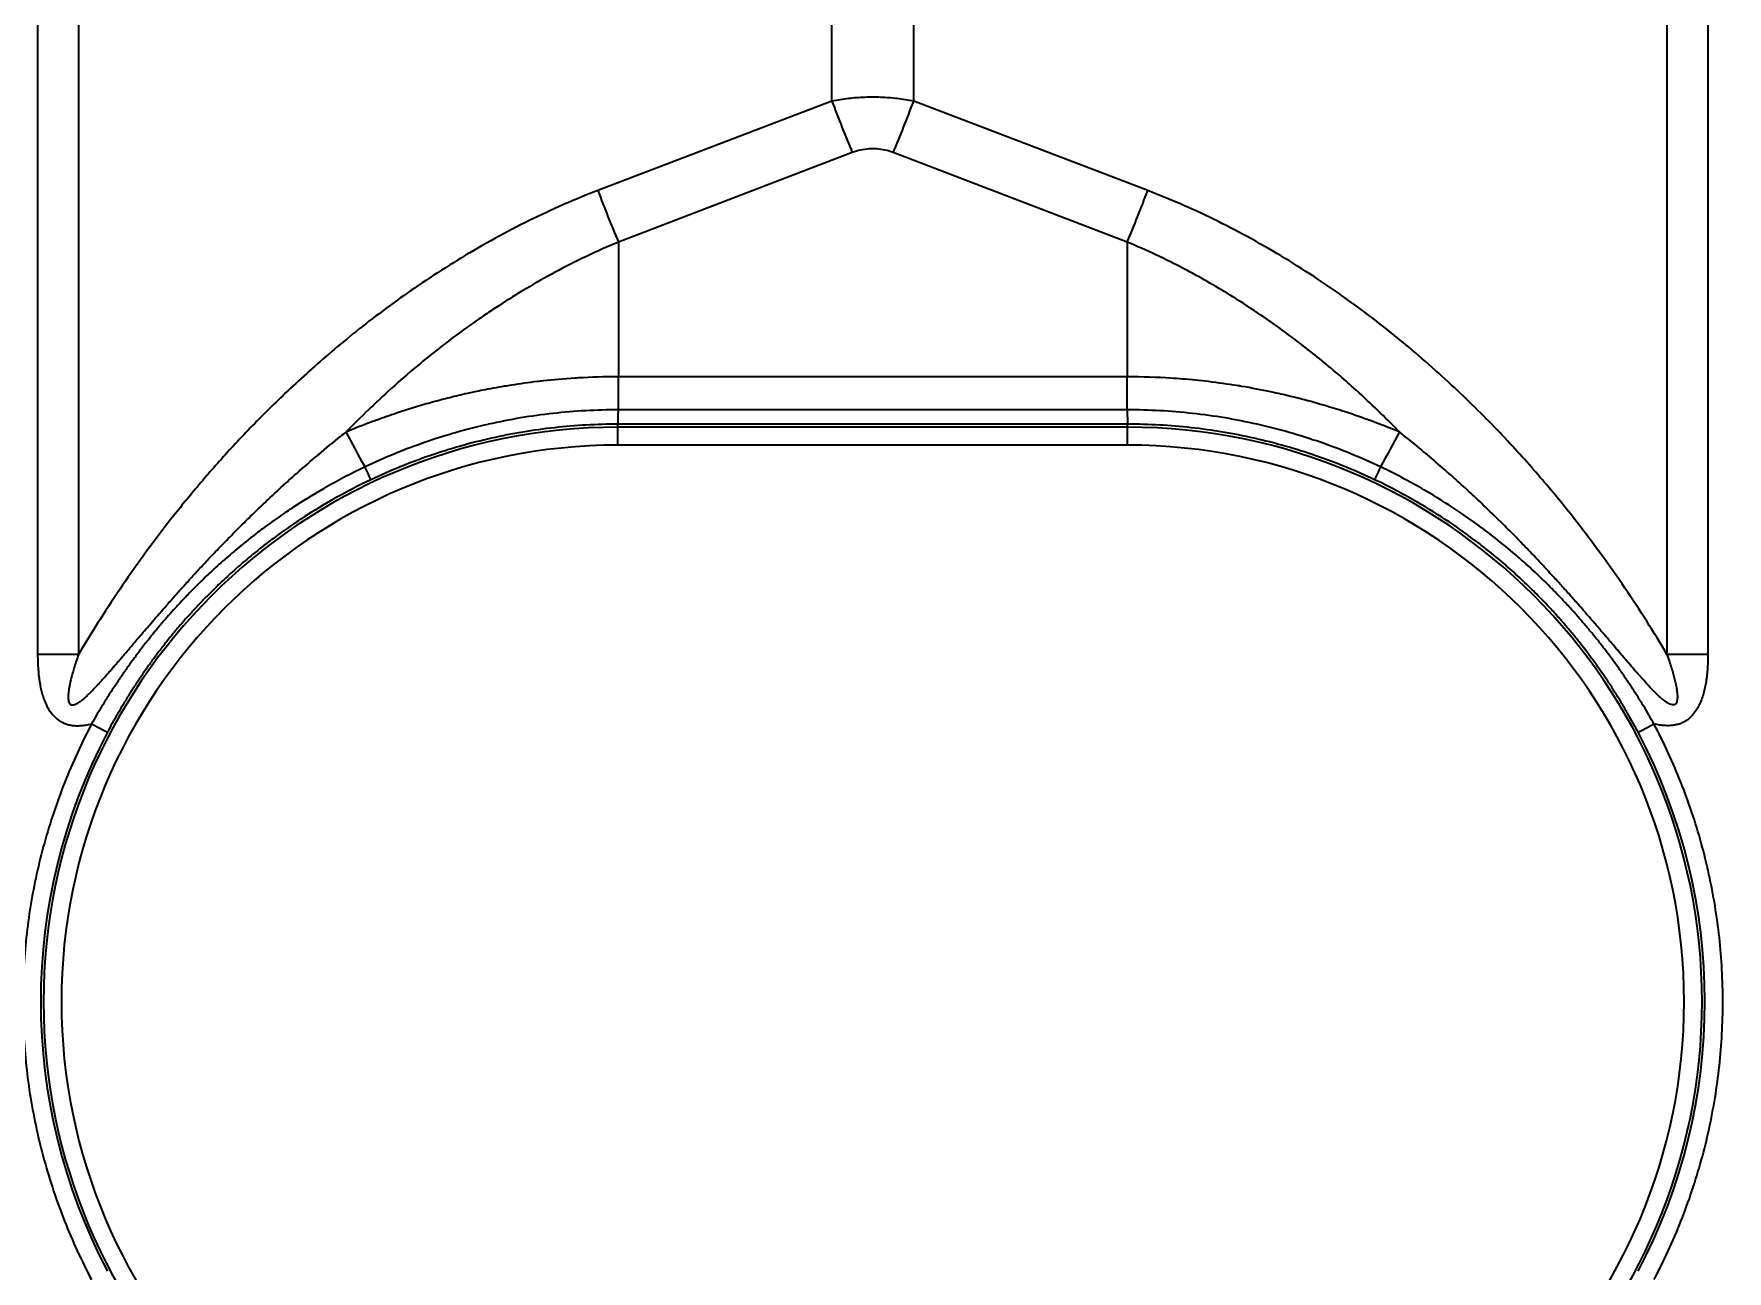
# Model space of a CAD drawing. Header units: millimetres. Extents: x 68 to 2000, y 100 to 2870.
# Drawn here: x 626.05 to 673.24, y 2421.17 to 2455.64 of the extents above; entities that cross this region are included whole.
import ezdxf

# ---------------------------------------------------------------- set-up
doc = ezdxf.new("R2010")
doc.units = ezdxf.units.MM
doc.header["$LTSCALE"] = 10
doc.layers.add('Sichtbar schmal (ISO)', color=7, linetype='Continuous', lineweight=35)

msp = doc.modelspace()

# ---------------------------------------------------------------- linework, layer by layer
at = {"layer": 'Sichtbar schmal (ISO)'}
for p, q in [((626.157, 2471.979), (626.157, 2438.349)), ((627.298, 2471.98), (627.298, 2438.349)), ((648.288, 2453.764), (648.288, 2472.022)), ((650.571, 2453.764), (650.571, 2472.022)), ((671.561, 2471.98), (671.561, 2438.349)), ((672.702, 2471.979), (672.702, 2438.349)), ((648.288, 2453.764), (641.768, 2451.271)), ((657.09, 2451.271), (650.571, 2453.764)), ((648.859, 2452.328), (642.339, 2449.836)), ((656.52, 2449.836), (650, 2452.328)), ((642.339, 2449.836), (642.339, 2446.083)), ((656.52, 2449.836), (656.52, 2446.083)), ((642.339, 2445.162), (642.339, 2446.083)), ((656.52, 2446.083), (642.339, 2446.083)), ((656.52, 2445.162), (656.52, 2446.083)), ((642.329, 2444.678), (642.329, 2444.762)), ((656.529, 2444.762), (642.329, 2444.762)), ((656.52, 2445.162), (642.339, 2445.162)), ((656.529, 2444.678), (656.529, 2444.762)), ((656.529, 2444.678), (642.329, 2444.678)), ((642.329, 2444.179), (642.329, 2444.678)), ((656.529, 2444.179), (656.529, 2444.678)), ((656.529, 2444.179), (642.329, 2444.179))]:
    msp.add_line(p, q, dxfattribs=at)
for centre, radius, start, end in [((642.329, 2428.67), 16.009, 90, 270), ((656.529, 2428.67), 16.009, 270, 90), ((642.329, 2428.67), 15.509, 90, 270), ((656.529, 2428.67), 15.509, 270, 90)]:
    msp.add_arc(centre, radius, start, end, dxfattribs=at)
for centre, major_axis, ratio, start_param, end_param in [((648.859, 2453.79), (1.785, -4.67), 0.108522, 4.67649, 4.988987), ((650, 2453.79), (-1.785, -4.67), 0.108522, 1.294198, 1.606695), ((642.339, 2451.297), (1.785, -4.67), 0.108522, 4.67649, 4.988987), ((656.52, 2451.297), (-1.785, -4.67), 0.108522, 1.294199, 1.606695), ((642.335, 2445.262), (-0.005, -0.5), 0.011389, 0.017589, 1.369138), ((636.283, 2441.657), (4.738, -8.806), 0.002481, 1.788637, 1.903742), ((662.576, 2441.657), (4.738, 8.806), 0.002481, 1.237851, 1.352955), ((635.23, 2443.667), (0.214, -0.452), 0.008952, 0.017454, 1.353122), ((663.629, 2443.667), (-0.214, -0.452), 0.008952, 4.930064, 6.265731), ((626.157, 2438.297), (-10, 0), 0.005236, 4.598022, 4.712389), ((672.702, 2438.297), (-10, 0), 0.005236, 4.712389, 4.826756), ((627.661, 2436.416), (0.442, -0.233), 0.004634, 4.714827, 6.265732), ((671.198, 2436.416), (-0.442, -0.233), 0.004631, 0.017453, 1.568352), ((642.33, 2428.671), (-16.088, 0), 0.999985, 5.797426, 6.768527), ((656.529, 2428.671), (16.088, 0), 0.999985, 5.797852, 6.768953)]:
    msp.add_ellipse(centre, major_axis=major_axis, ratio=ratio, start_param=start_param, end_param=end_param, dxfattribs=at)
for points, knots in [([(650.571, 2453.764), (650.415, 2453.793), (650.26, 2453.817), (650.107, 2453.834), (649.955, 2453.851), (649.804, 2453.862), (649.654, 2453.868), (649.504, 2453.874), (649.354, 2453.874), (649.204, 2453.868), (649.054, 2453.862), (648.904, 2453.851), (648.751, 2453.834), (648.599, 2453.817), (648.444, 2453.793), (648.288, 2453.764)], [0.000001, 0.000001, 0.000001, 0.000001, 0.2, 0.2, 0.2, 0.4, 0.4, 0.4, 0.6, 0.6, 0.6, 0.8, 0.8, 0.8, 1, 1, 1, 1]), ([(650, 2452.328), (649.922, 2452.358), (649.767, 2452.405), (649.541, 2452.438), (649.317, 2452.438), (649.091, 2452.404), (648.937, 2452.358), (648.859, 2452.328)], [0.0000019, 0.0000019, 0.0000019, 0.0000019, 0.2, 0.4, 0.6, 0.8, 1, 1, 1, 1]), ([(641.768, 2451.271), (641.126, 2451.026), (639.859, 2450.473), (637.934, 2449.414), (636.211, 2448.268), (634.735, 2447.129), (633.468, 2446.027), (632.372, 2444.969), (631.421, 2443.965), (630.592, 2443.014), (629.853, 2442.103), (629.171, 2441.202), (628.519, 2440.279), (627.891, 2439.326), (627.492, 2438.677), (627.298, 2438.349)], [0, 0, 0, 0, 0.0769231, 0.1538462, 0.2307692, 0.3076923, 0.3846154, 0.4615385, 0.5384615, 0.6153846, 0.6923077, 0.7692308, 0.8461538, 0.9230769, 0.9999999, 0.9999999, 0.9999999, 0.9999999]), ([(642.339, 2449.836), (641.744, 2449.588), (641.154, 2449.307), (640.562, 2448.988), (640.499, 2448.953), (640.435, 2448.919), (640.371, 2448.884), (639.843, 2448.592), (639.317, 2448.272), (638.817, 2447.94), (638.696, 2447.859), (638.576, 2447.778), (638.458, 2447.696), (638.031, 2447.401), (637.625, 2447.098), (637.243, 2446.797), (637.084, 2446.671), (636.928, 2446.545), (636.777, 2446.42), (636.467, 2446.162), (636.174, 2445.907), (635.897, 2445.653), (635.717, 2445.49), (635.544, 2445.327), (635.377, 2445.166), (635.159, 2444.956), (634.952, 2444.749), (634.755, 2444.546)], [0, 0, 0, 0, 0.2, 0.2, 0.2, 0.2215193, 0.2215193, 0.2215193, 0.4, 0.4, 0.4, 0.4433487, 0.4433487, 0.4433487, 0.6, 0.6, 0.6, 0.6656176, 0.6656176, 0.6656176, 0.8, 0.8, 0.8, 0.8867383, 0.8867383, 0.8867383, 0.9999968, 0.9999968, 0.9999968, 0.9999968]), ([(664.104, 2444.546), (664.07, 2444.581), (664.036, 2444.616), (664.002, 2444.651), (663.634, 2445.026), (663.242, 2445.403), (662.824, 2445.778), (662.681, 2445.907), (662.535, 2446.035), (662.386, 2446.162), (662.06, 2446.442), (661.72, 2446.719), (661.369, 2446.989), (661.092, 2447.203), (660.808, 2447.412), (660.519, 2447.614), (660.276, 2447.785), (660.029, 2447.95), (659.78, 2448.111), (659.359, 2448.382), (658.932, 2448.638), (658.507, 2448.873), (658.382, 2448.942), (658.258, 2449.009), (658.134, 2449.074), (657.588, 2449.363), (657.05, 2449.614), (656.52, 2449.836)], [0.0000012, 0.0000012, 0.0000012, 0.0000012, 0.0169782, 0.0169782, 0.0169782, 0.2, 0.2, 0.2, 0.2626292, 0.2626292, 0.2626292, 0.4, 0.4, 0.4, 0.5086743, 0.5086743, 0.5086743, 0.6, 0.6, 0.6, 0.7546445, 0.7546445, 0.7546445, 0.8, 0.8, 0.8, 1, 1, 1, 1]), ([(642.339, 2446.083), (641.947, 2446.083), (641.576, 2446.071), (641.228, 2446.051), (641.195, 2446.049), (641.163, 2446.047), (641.131, 2446.045), (640.815, 2446.025), (640.52, 2445.998), (640.24, 2445.968), (640.187, 2445.962), (640.134, 2445.956), (640.082, 2445.949), (639.829, 2445.92), (639.589, 2445.886), (639.359, 2445.85), (639.292, 2445.84), (639.227, 2445.829), (639.161, 2445.818), (638.953, 2445.783), (638.753, 2445.746), (638.56, 2445.708), (638.486, 2445.693), (638.412, 2445.678), (638.339, 2445.662), (638.16, 2445.624), (637.986, 2445.585), (637.816, 2445.544), (637.738, 2445.525), (637.66, 2445.506), (637.584, 2445.487), (637.422, 2445.446), (637.262, 2445.403), (637.104, 2445.359), (637.025, 2445.337), (636.945, 2445.314), (636.865, 2445.291), (636.705, 2445.243), (636.545, 2445.194), (636.385, 2445.143), (636.309, 2445.119), (636.233, 2445.094), (636.157, 2445.069), (635.975, 2445.008), (635.794, 2444.945), (635.613, 2444.879), (635.559, 2444.86), (635.506, 2444.84), (635.452, 2444.82), (635.218, 2444.733), (634.986, 2444.641), (634.755, 2444.546)], [0, 0, 0, 0, 0.1015833, 0.1015833, 0.1015833, 0.1111111, 0.1111111, 0.1111111, 0.2043934, 0.2043934, 0.2043934, 0.2222222, 0.2222222, 0.2222222, 0.3082729, 0.3082729, 0.3082729, 0.3333333, 0.3333333, 0.3333333, 0.4134472, 0.4134472, 0.4134472, 0.4444444, 0.4444444, 0.4444444, 0.5205641, 0.5205641, 0.5205641, 0.5555556, 0.5555556, 0.5555556, 0.6293851, 0.6293851, 0.6293851, 0.6666667, 0.6666667, 0.6666667, 0.7419637, 0.7419637, 0.7419637, 0.7777778, 0.7777778, 0.7777778, 0.8634389, 0.8634389, 0.8634389, 0.8888889, 0.8888889, 0.8888889, 0.9999964, 0.9999964, 0.9999964, 0.9999964]), ([(664.104, 2444.546), (664.04, 2444.572), (663.977, 2444.598), (663.913, 2444.624), (663.746, 2444.691), (663.577, 2444.756), (663.408, 2444.819), (663.175, 2444.907), (662.94, 2444.989), (662.705, 2445.068), (662.643, 2445.089), (662.58, 2445.109), (662.518, 2445.129), (662.345, 2445.185), (662.172, 2445.238), (661.998, 2445.289), (661.761, 2445.359), (661.524, 2445.424), (661.281, 2445.485), (661.21, 2445.503), (661.14, 2445.521), (661.068, 2445.538), (660.892, 2445.58), (660.711, 2445.622), (660.525, 2445.661), (660.264, 2445.716), (659.991, 2445.769), (659.702, 2445.817), (659.661, 2445.824), (659.62, 2445.831), (659.578, 2445.838), (659.326, 2445.878), (659.061, 2445.916), (658.78, 2445.949), (658.552, 2445.976), (658.312, 2446), (658.06, 2446.021), (657.952, 2446.029), (657.842, 2446.037), (657.73, 2446.045), (657.354, 2446.068), (656.949, 2446.083), (656.52, 2446.083)], [0.0000016, 0.0000016, 0.0000016, 0.0000016, 0.0305724, 0.0305724, 0.0305724, 0.1111111, 0.1111111, 0.1111111, 0.2222222, 0.2222222, 0.2222222, 0.2516769, 0.2516769, 0.2516769, 0.3333333, 0.3333333, 0.3333333, 0.4444444, 0.4444444, 0.4444444, 0.4764553, 0.4764553, 0.4764553, 0.5555556, 0.5555556, 0.5555556, 0.6666667, 0.6666667, 0.6666667, 0.6824604, 0.6824604, 0.6824604, 0.7777778, 0.7777778, 0.7777778, 0.8556233, 0.8556233, 0.8556233, 0.8888889, 0.8888889, 0.8888889, 1, 1, 1, 1]), ([(642.339, 2445.162), (641.732, 2445.162), (641.125, 2445.129), (640.521, 2445.062), (639.916, 2444.995), (639.313, 2444.894), (638.719, 2444.76), (638.715, 2444.759), (638.712, 2444.759), (638.708, 2444.758), (638.118, 2444.624), (637.536, 2444.458), (636.965, 2444.261), (636.961, 2444.259), (636.956, 2444.258), (636.952, 2444.257), (636.382, 2444.059), (635.824, 2443.83), (635.28, 2443.572)], [0, 0, 0, 0, 0.25, 0.25, 0.25, 0.5, 0.5, 0.5, 0.501481, 0.501481, 0.501481, 0.75, 0.75, 0.75, 0.751836, 0.751836, 0.751836, 1, 1, 1, 1]), ([(642.329, 2444.762), (641.738, 2444.762), (641.146, 2444.73), (640.557, 2444.664), (639.967, 2444.599), (639.379, 2444.501), (638.8, 2444.371), (638.221, 2444.24), (637.649, 2444.078), (637.089, 2443.885), (636.528, 2443.692), (635.979, 2443.469), (635.444, 2443.215)], [0, 0, 0, 0, 0.25, 0.25, 0.25, 0.5, 0.5, 0.5, 0.75, 0.75, 0.75, 1, 1, 1, 1]), ([(663.579, 2443.572), (663.034, 2443.831), (662.474, 2444.06), (661.903, 2444.258), (661.327, 2444.457), (660.74, 2444.625), (660.145, 2444.759), (659.549, 2444.894), (658.945, 2444.995), (658.339, 2445.062), (657.734, 2445.129), (657.127, 2445.162), (656.52, 2445.162)], [0, 0, 0, 0, 0.248767, 0.248767, 0.248767, 0.499446, 0.499446, 0.499446, 0.749957, 0.749957, 0.749957, 1, 1, 1, 1]), ([(656.52, 2445.162), (656.52, 2445.118), (656.521, 2445.075), (656.522, 2445.035), (656.522, 2444.995), (656.523, 2444.957), (656.524, 2444.924), (656.524, 2444.906), (656.524, 2444.89), (656.525, 2444.874), (656.525, 2444.861), (656.525, 2444.849), (656.526, 2444.838), (656.526, 2444.814), (656.527, 2444.796), (656.528, 2444.783), (656.528, 2444.77), (656.529, 2444.763), (656.529, 2444.762)], [0, 0, 0, 0, 0.2, 0.2, 0.2, 0.4, 0.4, 0.4, 0.507718, 0.507718, 0.507718, 0.6, 0.6, 0.6, 0.8, 0.8, 0.8, 1, 1, 1, 1]), ([(663.415, 2443.215), (662.882, 2443.468), (662.335, 2443.691), (661.777, 2443.883), (661.214, 2444.077), (660.641, 2444.24), (660.06, 2444.37), (659.48, 2444.501), (658.892, 2444.599), (658.303, 2444.664), (657.713, 2444.73), (657.121, 2444.762), (656.529, 2444.762)], [0, 0, 0, 0, 0.2490962, 0.2490962, 0.2490962, 0.5, 0.5, 0.5, 0.75, 0.75, 0.75, 1, 1, 1, 1]), ([(627.298, 2438.349), (627.275, 2438.284), (627.253, 2438.221), (627.234, 2438.161), (627.214, 2438.101), (627.195, 2438.044), (627.178, 2437.989), (627.161, 2437.934), (627.146, 2437.881), (627.131, 2437.83), (627.117, 2437.779), (627.104, 2437.73), (627.092, 2437.684), (627.091, 2437.68), (627.09, 2437.677), (627.089, 2437.673), (627.079, 2437.63), (627.069, 2437.59), (627.061, 2437.551), (627.06, 2437.547), (627.059, 2437.543), (627.058, 2437.538), (627.05, 2437.501), (627.043, 2437.465), (627.036, 2437.43), (627.036, 2437.426), (627.035, 2437.421), (627.034, 2437.417), (627.028, 2437.384), (627.023, 2437.352), (627.02, 2437.322), (627.019, 2437.317), (627.018, 2437.313), (627.018, 2437.308), (627.014, 2437.279), (627.012, 2437.252), (627.01, 2437.226), (627.01, 2437.222), (627.01, 2437.217), (627.009, 2437.213), (627.008, 2437.188), (627.008, 2437.165), (627.008, 2437.144), (627.008, 2437.14), (627.009, 2437.135), (627.009, 2437.131), (627.01, 2437.111), (627.011, 2437.093), (627.014, 2437.076), (627.015, 2437.072), (627.015, 2437.068), (627.016, 2437.064), (627.019, 2437.048), (627.022, 2437.034), (627.027, 2437.022), (627.028, 2437.019), (627.029, 2437.015), (627.031, 2437.012), (627.035, 2437.001), (627.04, 2436.991), (627.046, 2436.982), (627.054, 2436.971), (627.063, 2436.962), (627.073, 2436.955), (627.083, 2436.948), (627.094, 2436.944), (627.108, 2436.941), (627.111, 2436.94), (627.115, 2436.94), (627.119, 2436.939), (627.129, 2436.939), (627.141, 2436.939), (627.153, 2436.941), (627.158, 2436.942), (627.164, 2436.943), (627.169, 2436.944), (627.182, 2436.947), (627.196, 2436.952), (627.211, 2436.959), (627.218, 2436.961), (627.225, 2436.965), (627.232, 2436.968), (627.248, 2436.976), (627.265, 2436.985), (627.282, 2436.996), (627.291, 2437.001), (627.3, 2437.007), (627.309, 2437.013), (627.327, 2437.025), (627.346, 2437.039), (627.366, 2437.054), (627.377, 2437.063), (627.388, 2437.071), (627.399, 2437.08), (627.419, 2437.097), (627.44, 2437.114), (627.462, 2437.133), (627.475, 2437.144), (627.487, 2437.156), (627.501, 2437.168), (627.522, 2437.187), (627.545, 2437.208), (627.567, 2437.23), (627.582, 2437.244), (627.596, 2437.258), (627.611, 2437.273), (627.634, 2437.295), (627.657, 2437.319), (627.681, 2437.343), (627.697, 2437.36), (627.714, 2437.377), (627.731, 2437.394), (627.755, 2437.419), (627.779, 2437.445), (627.804, 2437.471), (627.822, 2437.491), (627.841, 2437.511), (627.86, 2437.532), (627.885, 2437.559), (627.91, 2437.587), (627.936, 2437.615), (627.957, 2437.638), (627.978, 2437.662), (628, 2437.686), (628.026, 2437.715), (628.052, 2437.745), (628.08, 2437.776), (628.103, 2437.803), (628.127, 2437.831), (628.152, 2437.859), (628.18, 2437.89), (628.208, 2437.922), (628.236, 2437.956), (628.263, 2437.987), (628.291, 2438.019), (628.319, 2438.051), (628.348, 2438.085), (628.378, 2438.119), (628.408, 2438.154), (628.439, 2438.19), (628.47, 2438.227), (628.502, 2438.265), (628.533, 2438.3), (628.564, 2438.337), (628.596, 2438.374), (628.631, 2438.415), (628.667, 2438.457), (628.703, 2438.501), (628.736, 2438.538), (628.769, 2438.577), (628.802, 2438.617), (628.842, 2438.664), (628.883, 2438.712), (628.925, 2438.761), (628.959, 2438.801), (628.994, 2438.842), (629.03, 2438.884), (629.075, 2438.937), (629.122, 2438.992), (629.171, 2439.048), (629.207, 2439.09), (629.244, 2439.133), (629.281, 2439.177), (629.334, 2439.238), (629.388, 2439.3), (629.443, 2439.365), (629.482, 2439.409), (629.521, 2439.454), (629.56, 2439.5), (629.62, 2439.569), (629.682, 2439.639), (629.746, 2439.712), (629.786, 2439.758), (629.828, 2439.805), (629.869, 2439.852), (629.938, 2439.93), (630.008, 2440.009), (630.081, 2440.09), (630.124, 2440.138), (630.167, 2440.186), (630.21, 2440.235), (630.288, 2440.321), (630.368, 2440.409), (630.451, 2440.5), (630.495, 2440.548), (630.54, 2440.597), (630.586, 2440.647), (630.674, 2440.743), (630.766, 2440.841), (630.86, 2440.942), (630.907, 2440.991), (630.954, 2441.041), (631.002, 2441.092), (631.103, 2441.198), (631.208, 2441.308), (631.317, 2441.42), (631.366, 2441.471), (631.416, 2441.522), (631.466, 2441.574), (631.583, 2441.692), (631.704, 2441.815), (631.831, 2441.941), (631.882, 2441.992), (631.935, 2442.044), (631.988, 2442.096), (632.123, 2442.229), (632.264, 2442.366), (632.412, 2442.506), (632.467, 2442.558), (632.522, 2442.611), (632.579, 2442.664), (632.736, 2442.812), (632.9, 2442.964), (633.073, 2443.12), (633.131, 2443.172), (633.189, 2443.225), (633.248, 2443.278), (633.432, 2443.441), (633.624, 2443.609), (633.818, 2443.775), (633.876, 2443.824), (633.934, 2443.874), (633.992, 2443.922), (634.193, 2444.092), (634.394, 2444.257), (634.598, 2444.421), (634.65, 2444.463), (634.702, 2444.504), (634.755, 2444.546)], [0, 0, 0, 0, 0.02439, 0.02439, 0.02439, 0.04878, 0.04878, 0.04878, 0.073171, 0.073171, 0.073171, 0.097561, 0.097561, 0.097561, 0.099489, 0.099489, 0.099489, 0.121951, 0.121951, 0.121951, 0.124362, 0.124362, 0.124362, 0.146341, 0.146341, 0.146341, 0.149233, 0.149233, 0.149233, 0.170732, 0.170732, 0.170732, 0.174103, 0.174103, 0.174103, 0.195122, 0.195122, 0.195122, 0.198974, 0.198974, 0.198974, 0.219512, 0.219512, 0.219512, 0.22385, 0.22385, 0.22385, 0.243902, 0.243902, 0.243902, 0.248727, 0.248727, 0.248727, 0.268293, 0.268293, 0.268293, 0.273611, 0.273611, 0.273611, 0.292683, 0.292683, 0.292683, 0.317073, 0.317073, 0.317073, 0.341463, 0.341463, 0.341463, 0.348211, 0.348211, 0.348211, 0.365854, 0.365854, 0.365854, 0.373082, 0.373082, 0.373082, 0.390244, 0.390244, 0.390244, 0.397954, 0.397954, 0.397954, 0.414634, 0.414634, 0.414634, 0.422809, 0.422809, 0.422809, 0.439024, 0.439024, 0.439024, 0.447691, 0.447691, 0.447691, 0.463415, 0.463415, 0.463415, 0.47257, 0.47257, 0.47257, 0.487805, 0.487805, 0.487805, 0.497444, 0.497444, 0.497444, 0.512195, 0.512195, 0.512195, 0.522316, 0.522316, 0.522316, 0.536585, 0.536585, 0.536585, 0.547184, 0.547184, 0.547184, 0.560976, 0.560976, 0.560976, 0.572055, 0.572055, 0.572055, 0.585366, 0.585366, 0.585366, 0.596926, 0.596926, 0.596926, 0.609756, 0.609756, 0.609756, 0.621798, 0.621798, 0.621798, 0.634146, 0.634146, 0.634146, 0.646671, 0.646671, 0.646671, 0.658537, 0.658537, 0.658537, 0.671543, 0.671543, 0.671543, 0.682927, 0.682927, 0.682927, 0.696413, 0.696413, 0.696413, 0.707317, 0.707317, 0.707317, 0.721283, 0.721283, 0.721283, 0.731707, 0.731707, 0.731707, 0.746154, 0.746154, 0.746154, 0.756098, 0.756098, 0.756098, 0.771029, 0.771029, 0.771029, 0.780488, 0.780488, 0.780488, 0.795905, 0.795905, 0.795905, 0.804878, 0.804878, 0.804878, 0.820774, 0.820774, 0.820774, 0.829268, 0.829268, 0.829268, 0.845642, 0.845642, 0.845642, 0.853659, 0.853659, 0.853659, 0.870513, 0.870513, 0.870513, 0.878049, 0.878049, 0.878049, 0.895386, 0.895386, 0.895386, 0.902439, 0.902439, 0.902439, 0.920251, 0.920251, 0.920251, 0.926829, 0.926829, 0.926829, 0.945121, 0.945121, 0.945121, 0.95122, 0.95122, 0.95122, 0.970017, 0.970017, 0.970017, 0.97561, 0.97561, 0.97561, 0.995016, 0.995016, 0.995016, 1, 1, 1, 1]), ([(671.561, 2438.349), (671.585, 2438.28), (671.608, 2438.215), (671.628, 2438.152), (671.649, 2438.089), (671.668, 2438.03), (671.685, 2437.973), (671.703, 2437.915), (671.719, 2437.861), (671.734, 2437.808), (671.748, 2437.756), (671.761, 2437.706), (671.773, 2437.658), (671.785, 2437.611), (671.795, 2437.565), (671.804, 2437.522), (671.814, 2437.479), (671.821, 2437.438), (671.828, 2437.4), (671.834, 2437.361), (671.839, 2437.325), (671.843, 2437.291), (671.847, 2437.257), (671.849, 2437.225), (671.85, 2437.196), (671.851, 2437.166), (671.851, 2437.139), (671.849, 2437.115), (671.847, 2437.09), (671.844, 2437.069), (671.84, 2437.05), (671.836, 2437.031), (671.83, 2437.014), (671.823, 2437.001), (671.816, 2436.987), (671.808, 2436.975), (671.799, 2436.966), (671.79, 2436.957), (671.78, 2436.951), (671.768, 2436.946), (671.757, 2436.941), (671.743, 2436.939), (671.727, 2436.939), (671.712, 2436.939), (671.694, 2436.942), (671.674, 2436.949), (671.654, 2436.955), (671.632, 2436.965), (671.609, 2436.977), (671.605, 2436.979), (671.602, 2436.981), (671.599, 2436.983), (671.578, 2436.995), (671.556, 2437.009), (671.532, 2437.025), (671.528, 2437.028), (671.524, 2437.031), (671.52, 2437.034), (671.496, 2437.051), (671.471, 2437.07), (671.445, 2437.092), (671.44, 2437.096), (671.436, 2437.1), (671.431, 2437.104), (671.404, 2437.126), (671.376, 2437.151), (671.347, 2437.178), (671.342, 2437.183), (671.337, 2437.188), (671.331, 2437.193), (671.302, 2437.22), (671.272, 2437.249), (671.24, 2437.28), (671.234, 2437.286), (671.228, 2437.293), (671.221, 2437.299), (671.19, 2437.33), (671.158, 2437.363), (671.124, 2437.398), (671.117, 2437.406), (671.11, 2437.413), (671.103, 2437.421), (671.07, 2437.456), (671.035, 2437.493), (671, 2437.531), (670.992, 2437.54), (670.984, 2437.548), (670.976, 2437.557), (670.94, 2437.596), (670.904, 2437.637), (670.866, 2437.679), (670.857, 2437.689), (670.848, 2437.699), (670.839, 2437.709), (670.801, 2437.752), (670.761, 2437.797), (670.721, 2437.843), (670.711, 2437.855), (670.7, 2437.866), (670.69, 2437.878), (670.649, 2437.925), (670.607, 2437.974), (670.563, 2438.025), (670.551, 2438.038), (670.54, 2438.052), (670.528, 2438.065), (670.484, 2438.117), (670.438, 2438.17), (670.39, 2438.225), (670.377, 2438.241), (670.364, 2438.256), (670.351, 2438.272), (670.303, 2438.328), (670.253, 2438.386), (670.202, 2438.446), (670.187, 2438.464), (670.172, 2438.482), (670.156, 2438.499), (670.104, 2438.56), (670.051, 2438.624), (669.995, 2438.689), (669.978, 2438.709), (669.961, 2438.729), (669.943, 2438.75), (669.887, 2438.816), (669.829, 2438.884), (669.768, 2438.955), (669.749, 2438.978), (669.729, 2439.001), (669.709, 2439.024), (669.648, 2439.095), (669.584, 2439.169), (669.518, 2439.246), (669.496, 2439.272), (669.474, 2439.297), (669.451, 2439.323), (669.384, 2439.401), (669.315, 2439.481), (669.243, 2439.564), (669.218, 2439.592), (669.192, 2439.621), (669.167, 2439.651), (669.093, 2439.734), (669.017, 2439.821), (668.939, 2439.91), (668.91, 2439.942), (668.881, 2439.974), (668.852, 2440.007), (668.772, 2440.097), (668.689, 2440.19), (668.603, 2440.285), (668.57, 2440.321), (668.537, 2440.358), (668.504, 2440.395), (668.416, 2440.491), (668.325, 2440.59), (668.231, 2440.692), (668.194, 2440.732), (668.156, 2440.773), (668.118, 2440.814), (668.022, 2440.917), (667.923, 2441.022), (667.82, 2441.131), (667.777, 2441.175), (667.734, 2441.22), (667.691, 2441.266), (667.585, 2441.376), (667.476, 2441.488), (667.363, 2441.603), (667.315, 2441.653), (667.266, 2441.703), (667.216, 2441.753), (667.1, 2441.87), (666.98, 2441.989), (666.855, 2442.111), (666.8, 2442.166), (666.744, 2442.221), (666.686, 2442.276), (666.559, 2442.399), (666.427, 2442.526), (666.29, 2442.655), (666.226, 2442.715), (666.161, 2442.775), (666.095, 2442.837), (665.954, 2442.967), (665.808, 2443.101), (665.654, 2443.238), (665.581, 2443.304), (665.506, 2443.371), (665.429, 2443.439), (665.271, 2443.578), (665.105, 2443.721), (664.932, 2443.868), (664.846, 2443.941), (664.757, 2444.015), (664.667, 2444.09), (664.487, 2444.239), (664.3, 2444.391), (664.104, 2444.546)], [0, 0, 0, 0, 0.02439, 0.02439, 0.02439, 0.04878, 0.04878, 0.04878, 0.073171, 0.073171, 0.073171, 0.097561, 0.097561, 0.097561, 0.121951, 0.121951, 0.121951, 0.146341, 0.146341, 0.146341, 0.170732, 0.170732, 0.170732, 0.195122, 0.195122, 0.195122, 0.219512, 0.219512, 0.219512, 0.243902, 0.243902, 0.243902, 0.268293, 0.268293, 0.268293, 0.292683, 0.292683, 0.292683, 0.317073, 0.317073, 0.317073, 0.341463, 0.341463, 0.341463, 0.365854, 0.365854, 0.365854, 0.390244, 0.390244, 0.390244, 0.393518, 0.393518, 0.393518, 0.414634, 0.414634, 0.414634, 0.418112, 0.418112, 0.418112, 0.439024, 0.439024, 0.439024, 0.442703, 0.442703, 0.442703, 0.463415, 0.463415, 0.463415, 0.467296, 0.467296, 0.467296, 0.487805, 0.487805, 0.487805, 0.491893, 0.491893, 0.491893, 0.512195, 0.512195, 0.512195, 0.516493, 0.516493, 0.516493, 0.536585, 0.536585, 0.536585, 0.541088, 0.541088, 0.541088, 0.560976, 0.560976, 0.560976, 0.565682, 0.565682, 0.565682, 0.585366, 0.585366, 0.585366, 0.590276, 0.590276, 0.590276, 0.609756, 0.609756, 0.609756, 0.61487, 0.61487, 0.61487, 0.634146, 0.634146, 0.634146, 0.639465, 0.639465, 0.639465, 0.658537, 0.658537, 0.658537, 0.66406, 0.66406, 0.66406, 0.682927, 0.682927, 0.682927, 0.688655, 0.688655, 0.688655, 0.707317, 0.707317, 0.707317, 0.713249, 0.713249, 0.713249, 0.731707, 0.731707, 0.731707, 0.737844, 0.737844, 0.737844, 0.756098, 0.756098, 0.756098, 0.762438, 0.762438, 0.762438, 0.780488, 0.780488, 0.780488, 0.787032, 0.787032, 0.787032, 0.804878, 0.804878, 0.804878, 0.811627, 0.811627, 0.811627, 0.829268, 0.829268, 0.829268, 0.836222, 0.836222, 0.836222, 0.853659, 0.853659, 0.853659, 0.860817, 0.860817, 0.860817, 0.878049, 0.878049, 0.878049, 0.885411, 0.885411, 0.885411, 0.902439, 0.902439, 0.902439, 0.910011, 0.910011, 0.910011, 0.926829, 0.926829, 0.926829, 0.934609, 0.934609, 0.934609, 0.95122, 0.95122, 0.95122, 0.959197, 0.959197, 0.959197, 0.97561, 0.97561, 0.97561, 0.983776, 0.983776, 0.983776, 1, 1, 1, 1]), ([(635.28, 2443.572), (634.895, 2443.388), (634.535, 2443.199), (634.201, 2443.01), (634.175, 2442.994), (634.148, 2442.979), (634.121, 2442.964), (633.818, 2442.79), (633.536, 2442.615), (633.272, 2442.442), (633.226, 2442.412), (633.181, 2442.382), (633.136, 2442.352), (632.899, 2442.193), (632.677, 2442.036), (632.468, 2441.881), (632.409, 2441.837), (632.35, 2441.793), (632.293, 2441.75), (632.109, 2441.609), (631.935, 2441.471), (631.769, 2441.334), (631.702, 2441.279), (631.635, 2441.223), (631.571, 2441.168), (631.427, 2441.046), (631.291, 2440.926), (631.161, 2440.808), (631.088, 2440.742), (631.017, 2440.677), (630.948, 2440.612), (630.838, 2440.508), (630.732, 2440.406), (630.63, 2440.305), (630.555, 2440.231), (630.482, 2440.157), (630.411, 2440.085), (630.326, 2439.998), (630.244, 2439.912), (630.165, 2439.828), (630.089, 2439.746), (630.015, 2439.666), (629.944, 2439.588), (629.879, 2439.516), (629.817, 2439.446), (629.756, 2439.376), (629.681, 2439.29), (629.608, 2439.204), (629.538, 2439.121), (629.489, 2439.063), (629.442, 2439.007), (629.396, 2438.951), (629.322, 2438.86), (629.251, 2438.771), (629.182, 2438.684), (629.147, 2438.639), (629.112, 2438.595), (629.078, 2438.551), (629.006, 2438.457), (628.937, 2438.366), (628.871, 2438.276), (628.846, 2438.243), (628.821, 2438.209), (628.797, 2438.176), (628.727, 2438.08), (628.661, 2437.987), (628.597, 2437.897), (628.58, 2437.873), (628.564, 2437.849), (628.548, 2437.826), (628.481, 2437.729), (628.417, 2437.636), (628.356, 2437.545), (628.346, 2437.53), (628.337, 2437.515), (628.327, 2437.501), (628.263, 2437.404), (628.202, 2437.311), (628.145, 2437.221), (628.141, 2437.214), (628.137, 2437.208), (628.133, 2437.202), (628.072, 2437.105), (628.014, 2437.012), (627.96, 2436.924), (627.903, 2436.83), (627.85, 2436.741), (627.8, 2436.657), (627.75, 2436.571), (627.704, 2436.49), (627.661, 2436.413)], [0, 0, 0, 0, 0.057856, 0.057856, 0.057856, 0.0625, 0.0625, 0.0625, 0.1157192, 0.1157192, 0.1157192, 0.125, 0.125, 0.125, 0.1737313, 0.1737313, 0.1737313, 0.1875, 0.1875, 0.1875, 0.2318592, 0.2318592, 0.2318592, 0.25, 0.25, 0.25, 0.2900943, 0.2900943, 0.2900943, 0.3125, 0.3125, 0.3125, 0.3484216, 0.3484216, 0.3484216, 0.375, 0.375, 0.375, 0.4068351, 0.4068351, 0.4068351, 0.4375, 0.4375, 0.4375, 0.4653206, 0.4653206, 0.4653206, 0.5, 0.5, 0.5, 0.5238699, 0.5238699, 0.5238699, 0.5625, 0.5625, 0.5625, 0.5824741, 0.5824741, 0.5824741, 0.625, 0.625, 0.625, 0.6410912, 0.6410912, 0.6410912, 0.6875, 0.6875, 0.6875, 0.6996435, 0.6996435, 0.6996435, 0.75, 0.75, 0.75, 0.758167, 0.758167, 0.758167, 0.8125, 0.8125, 0.8125, 0.816255, 0.816255, 0.816255, 0.875, 0.875, 0.875, 0.9372516, 0.9372516, 0.9372516, 0.9999999, 0.9999999, 0.9999999, 0.9999999]), ([(671.198, 2436.413), (671.156, 2436.489), (671.11, 2436.569), (671.06, 2436.654), (671.058, 2436.658), (671.055, 2436.662), (671.053, 2436.666), (671.005, 2436.748), (670.954, 2436.834), (670.899, 2436.924), (670.893, 2436.934), (670.887, 2436.944), (670.881, 2436.954), (670.828, 2437.039), (670.772, 2437.129), (670.713, 2437.222), (670.701, 2437.24), (670.69, 2437.258), (670.678, 2437.277), (670.622, 2437.364), (670.563, 2437.455), (670.5, 2437.549), (670.481, 2437.576), (670.463, 2437.604), (670.444, 2437.632), (670.385, 2437.72), (670.322, 2437.81), (670.257, 2437.904), (670.23, 2437.941), (670.203, 2437.98), (670.176, 2438.018), (670.114, 2438.105), (670.049, 2438.194), (669.981, 2438.286), (669.944, 2438.335), (669.907, 2438.385), (669.868, 2438.436), (669.804, 2438.521), (669.737, 2438.607), (669.667, 2438.696), (669.618, 2438.758), (669.567, 2438.822), (669.515, 2438.886), (669.449, 2438.967), (669.381, 2439.05), (669.31, 2439.134), (669.245, 2439.211), (669.178, 2439.29), (669.109, 2439.369), (669.042, 2439.446), (668.973, 2439.523), (668.902, 2439.602), (668.817, 2439.695), (668.73, 2439.79), (668.638, 2439.887), (668.572, 2439.957), (668.504, 2440.028), (668.434, 2440.1), (668.325, 2440.211), (668.211, 2440.324), (668.092, 2440.439), (668.028, 2440.501), (667.962, 2440.564), (667.895, 2440.627), (667.755, 2440.757), (667.608, 2440.89), (667.453, 2441.026), (667.394, 2441.077), (667.334, 2441.129), (667.272, 2441.182), (667.094, 2441.333), (666.905, 2441.487), (666.704, 2441.643), (666.654, 2441.682), (666.603, 2441.722), (666.551, 2441.761), (666.324, 2441.933), (666.082, 2442.108), (665.823, 2442.284), (665.786, 2442.31), (665.749, 2442.335), (665.711, 2442.36), (665.426, 2442.551), (665.12, 2442.742), (664.788, 2442.935), (664.769, 2442.946), (664.749, 2442.957), (664.73, 2442.968), (664.375, 2443.172), (663.992, 2443.375), (663.579, 2443.572)], [0, 0, 0, 0, 0.0625, 0.0625, 0.0625, 0.0654165, 0.0654165, 0.0654165, 0.125, 0.125, 0.125, 0.1314929, 0.1314929, 0.1314929, 0.1875, 0.1875, 0.1875, 0.1982752, 0.1982752, 0.1982752, 0.25, 0.25, 0.25, 0.2650897, 0.2650897, 0.2650897, 0.3125, 0.3125, 0.3125, 0.3317574, 0.3317574, 0.3317574, 0.375, 0.375, 0.375, 0.3984009, 0.3984009, 0.3984009, 0.4375, 0.4375, 0.4375, 0.4650881, 0.4650881, 0.4650881, 0.5, 0.5, 0.5, 0.5318572, 0.5318572, 0.5318572, 0.5625, 0.5625, 0.5625, 0.5987144, 0.5987144, 0.5987144, 0.625, 0.625, 0.625, 0.6656738, 0.6656738, 0.6656738, 0.6875, 0.6875, 0.6875, 0.7327477, 0.7327477, 0.7327477, 0.75, 0.75, 0.75, 0.7999678, 0.7999678, 0.7999678, 0.8125, 0.8125, 0.8125, 0.8671806, 0.8671806, 0.8671806, 0.875, 0.875, 0.875, 0.9340318, 0.9340318, 0.9340318, 0.9375, 0.9375, 0.9375, 0.9999996, 0.9999996, 0.9999996, 0.9999996]), ([(635.444, 2443.215), (635.069, 2443.038), (634.719, 2442.854), (634.394, 2442.67), (634.368, 2442.656), (634.342, 2442.641), (634.316, 2442.626), (634.021, 2442.456), (633.747, 2442.287), (633.491, 2442.118), (633.446, 2442.089), (633.402, 2442.059), (633.358, 2442.03), (633.128, 2441.876), (632.913, 2441.722), (632.71, 2441.571), (632.652, 2441.528), (632.596, 2441.485), (632.54, 2441.443), (632.362, 2441.306), (632.193, 2441.17), (632.033, 2441.037), (631.967, 2440.982), (631.903, 2440.928), (631.841, 2440.874), (631.702, 2440.755), (631.571, 2440.638), (631.445, 2440.522), (631.375, 2440.457), (631.306, 2440.393), (631.24, 2440.33), (631.133, 2440.228), (631.03, 2440.128), (630.932, 2440.03), (630.86, 2439.957), (630.789, 2439.885), (630.721, 2439.813), (630.639, 2439.728), (630.561, 2439.644), (630.485, 2439.561), (630.411, 2439.481), (630.341, 2439.403), (630.272, 2439.326), (630.211, 2439.255), (630.15, 2439.186), (630.092, 2439.118), (630.02, 2439.033), (629.95, 2438.949), (629.883, 2438.867), (629.837, 2438.81), (629.792, 2438.755), (629.748, 2438.7), (629.677, 2438.61), (629.609, 2438.523), (629.543, 2438.437), (629.51, 2438.393), (629.477, 2438.349), (629.444, 2438.306), (629.375, 2438.214), (629.31, 2438.124), (629.247, 2438.036), (629.223, 2438.002), (629.2, 2437.969), (629.177, 2437.936), (629.11, 2437.842), (629.047, 2437.75), (628.987, 2437.661), (628.971, 2437.637), (628.956, 2437.614), (628.94, 2437.591), (628.877, 2437.495), (628.816, 2437.403), (628.759, 2437.313), (628.75, 2437.298), (628.741, 2437.284), (628.732, 2437.269), (628.671, 2437.173), (628.614, 2437.08), (628.56, 2436.991), (628.556, 2436.985), (628.552, 2436.978), (628.549, 2436.972), (628.491, 2436.876), (628.437, 2436.784), (628.386, 2436.695), (628.332, 2436.602), (628.282, 2436.512), (628.235, 2436.427), (628.188, 2436.342), (628.144, 2436.26), (628.103, 2436.182)], [0, 0, 0, 0, 0.0578564, 0.0578564, 0.0578564, 0.0625, 0.0625, 0.0625, 0.1157202, 0.1157202, 0.1157202, 0.125, 0.125, 0.125, 0.1737321, 0.1737321, 0.1737321, 0.1875, 0.1875, 0.1875, 0.2318602, 0.2318602, 0.2318602, 0.25, 0.25, 0.25, 0.2900953, 0.2900953, 0.2900953, 0.3125, 0.3125, 0.3125, 0.3484227, 0.3484227, 0.3484227, 0.375, 0.375, 0.375, 0.4068363, 0.4068363, 0.4068363, 0.4375, 0.4375, 0.4375, 0.4653217, 0.4653217, 0.4653217, 0.5, 0.5, 0.5, 0.5238712, 0.5238712, 0.5238712, 0.5625, 0.5625, 0.5625, 0.5824755, 0.5824755, 0.5824755, 0.625, 0.625, 0.625, 0.6410928, 0.6410928, 0.6410928, 0.6875, 0.6875, 0.6875, 0.6996451, 0.6996451, 0.6996451, 0.75, 0.75, 0.75, 0.7581687, 0.7581687, 0.7581687, 0.8125, 0.8125, 0.8125, 0.8162566, 0.8162566, 0.8162566, 0.875, 0.875, 0.875, 0.937252, 0.937252, 0.937252, 0.9999999, 0.9999999, 0.9999999, 0.9999999]), ([(670.756, 2436.182), (670.716, 2436.258), (670.672, 2436.339), (670.625, 2436.425), (670.623, 2436.429), (670.621, 2436.433), (670.618, 2436.437), (670.573, 2436.519), (670.525, 2436.605), (670.473, 2436.695), (670.468, 2436.705), (670.462, 2436.715), (670.456, 2436.725), (670.407, 2436.81), (670.354, 2436.9), (670.298, 2436.993), (670.287, 2437.01), (670.276, 2437.028), (670.265, 2437.047), (670.212, 2437.134), (670.156, 2437.224), (670.097, 2437.317), (670.08, 2437.344), (670.062, 2437.371), (670.044, 2437.399), (669.988, 2437.486), (669.929, 2437.576), (669.867, 2437.668), (669.842, 2437.705), (669.816, 2437.743), (669.79, 2437.781), (669.731, 2437.867), (669.67, 2437.955), (669.605, 2438.045), (669.571, 2438.094), (669.535, 2438.143), (669.498, 2438.193), (669.437, 2438.276), (669.373, 2438.362), (669.307, 2438.449), (669.26, 2438.51), (669.211, 2438.573), (669.162, 2438.636), (669.099, 2438.716), (669.033, 2438.797), (668.965, 2438.88), (668.903, 2438.956), (668.839, 2439.033), (668.772, 2439.111), (668.708, 2439.186), (668.642, 2439.262), (668.574, 2439.34), (668.493, 2439.431), (668.409, 2439.525), (668.321, 2439.619), (668.257, 2439.688), (668.191, 2439.758), (668.124, 2439.828), (668.019, 2439.937), (667.909, 2440.048), (667.794, 2440.161), (667.732, 2440.222), (667.669, 2440.283), (667.604, 2440.344), (667.469, 2440.472), (667.328, 2440.603), (667.178, 2440.735), (667.121, 2440.786), (667.062, 2440.836), (667.003, 2440.887), (666.83, 2441.036), (666.647, 2441.186), (666.453, 2441.339), (666.404, 2441.377), (666.354, 2441.415), (666.304, 2441.454), (666.084, 2441.622), (665.849, 2441.793), (665.598, 2441.964), (665.562, 2441.989), (665.526, 2442.014), (665.489, 2442.038), (665.212, 2442.224), (664.915, 2442.411), (664.592, 2442.597), (664.573, 2442.608), (664.554, 2442.619), (664.535, 2442.63), (664.191, 2442.828), (663.817, 2443.025), (663.415, 2443.215)], [0.0000001, 0.0000001, 0.0000001, 0.0000001, 0.0625, 0.0625, 0.0625, 0.0654174, 0.0654174, 0.0654174, 0.125, 0.125, 0.125, 0.1314931, 0.1314931, 0.1314931, 0.1875, 0.1875, 0.1875, 0.1982746, 0.1982746, 0.1982746, 0.25, 0.25, 0.25, 0.2650893, 0.2650893, 0.2650893, 0.3125, 0.3125, 0.3125, 0.331757, 0.331757, 0.331757, 0.375, 0.375, 0.375, 0.3984005, 0.3984005, 0.3984005, 0.4375, 0.4375, 0.4375, 0.4650877, 0.4650877, 0.4650877, 0.5, 0.5, 0.5, 0.5318567, 0.5318567, 0.5318567, 0.5625, 0.5625, 0.5625, 0.5987139, 0.5987139, 0.5987139, 0.625, 0.625, 0.625, 0.6656732, 0.6656732, 0.6656732, 0.6875, 0.6875, 0.6875, 0.7327472, 0.7327472, 0.7327472, 0.75, 0.75, 0.75, 0.7999672, 0.7999672, 0.7999672, 0.8125, 0.8125, 0.8125, 0.8671801, 0.8671801, 0.8671801, 0.875, 0.875, 0.875, 0.9340309, 0.9340309, 0.9340309, 0.9375, 0.9375, 0.9375, 1, 1, 1, 1]), ([(672.702, 2438.349), (672.702, 2438.271), (672.701, 2438.197), (672.698, 2438.125), (672.696, 2438.053), (672.692, 2437.984), (672.686, 2437.917), (672.681, 2437.851), (672.675, 2437.786), (672.667, 2437.724), (672.66, 2437.662), (672.651, 2437.602), (672.641, 2437.545), (672.631, 2437.487), (672.62, 2437.431), (672.608, 2437.378), (672.595, 2437.324), (672.582, 2437.273), (672.567, 2437.224), (672.553, 2437.175), (672.537, 2437.127), (672.52, 2437.082), (672.503, 2437.036), (672.484, 2436.993), (672.465, 2436.952), (672.445, 2436.91), (672.424, 2436.871), (672.402, 2436.833), (672.38, 2436.796), (672.357, 2436.761), (672.332, 2436.729), (672.308, 2436.696), (672.283, 2436.666), (672.257, 2436.638), (672.231, 2436.611), (672.204, 2436.586), (672.177, 2436.563), (672.15, 2436.54), (672.122, 2436.519), (672.092, 2436.5), (672.063, 2436.482), (672.033, 2436.465), (672.001, 2436.449), (671.969, 2436.434), (671.934, 2436.42), (671.897, 2436.408), (671.86, 2436.396), (671.82, 2436.386), (671.779, 2436.379), (671.737, 2436.371), (671.693, 2436.366), (671.647, 2436.364), (671.602, 2436.361), (671.555, 2436.362), (671.506, 2436.365), (671.458, 2436.368), (671.408, 2436.373), (671.356, 2436.381), (671.305, 2436.389), (671.252, 2436.4), (671.198, 2436.413)], [0, 0, 0, 0, 0.05, 0.05, 0.05, 0.1, 0.1, 0.1, 0.15, 0.15, 0.15, 0.2, 0.2, 0.2, 0.25, 0.25, 0.25, 0.3, 0.3, 0.3, 0.35, 0.35, 0.35, 0.4, 0.4, 0.4, 0.45, 0.45, 0.45, 0.5, 0.5, 0.5, 0.55, 0.55, 0.55, 0.6, 0.6, 0.6, 0.65, 0.65, 0.65, 0.7, 0.7, 0.7, 0.75, 0.75, 0.75, 0.8, 0.8, 0.8, 0.85, 0.85, 0.85, 0.9, 0.9, 0.9, 0.95, 0.95, 0.95, 1, 1, 1, 1]), ([(671.201, 2420.93), (671.48, 2421.46), (671.979, 2422.543), (672.549, 2424.243), (672.932, 2425.994), (673.125, 2427.776), (673.125, 2429.568), (672.931, 2431.35), (672.547, 2433.101), (671.976, 2434.801), (671.478, 2435.884), (671.198, 2436.413)], [0, 0, 0, 0, 0.1111111, 0.2222222, 0.3333333, 0.4444444, 0.5555556, 0.6666667, 0.7777778, 0.8888889, 1, 1, 1, 1])]:
    msp.add_open_spline(points, degree=3, knots=knots, dxfattribs=at)
for points in [[(671.561, 2438.349), (671.38, 2438.655), (671.002, 2439.272), (670.4, 2440.19), (669.727, 2441.15), (668.954, 2442.173), (668.057, 2443.267), (667.003, 2444.441), (665.757, 2445.693), (664.299, 2446.992), (662.643, 2448.277), (660.819, 2449.479), (658.914, 2450.513), (657.695, 2451.04), (657.09, 2451.271)], [(626.157, 2438.349), (626.157, 2438.273), (626.159, 2438.127), (626.171, 2437.924), (626.189, 2437.734), (626.214, 2437.556), (626.247, 2437.391), (626.286, 2437.238), (626.332, 2437.097), (626.385, 2436.967), (626.445, 2436.849), (626.513, 2436.744), (626.586, 2436.653), (626.663, 2436.576), (626.746, 2436.511), (626.836, 2436.458), (626.937, 2436.414), (627.054, 2436.381), (627.186, 2436.362), (627.332, 2436.361), (627.492, 2436.377), (627.603, 2436.399), (627.661, 2436.413)], [(627.661, 2436.413), (627.381, 2435.884), (626.883, 2434.801), (626.312, 2433.101), (625.928, 2431.35), (625.734, 2429.568), (625.734, 2427.776), (625.927, 2425.994), (626.31, 2424.243), (626.88, 2422.543), (627.378, 2421.46), (627.658, 2420.93)]]:
    msp.add_open_spline(points, degree=3, dxfattribs=at)

doc.saveas('drawing.dxf')
